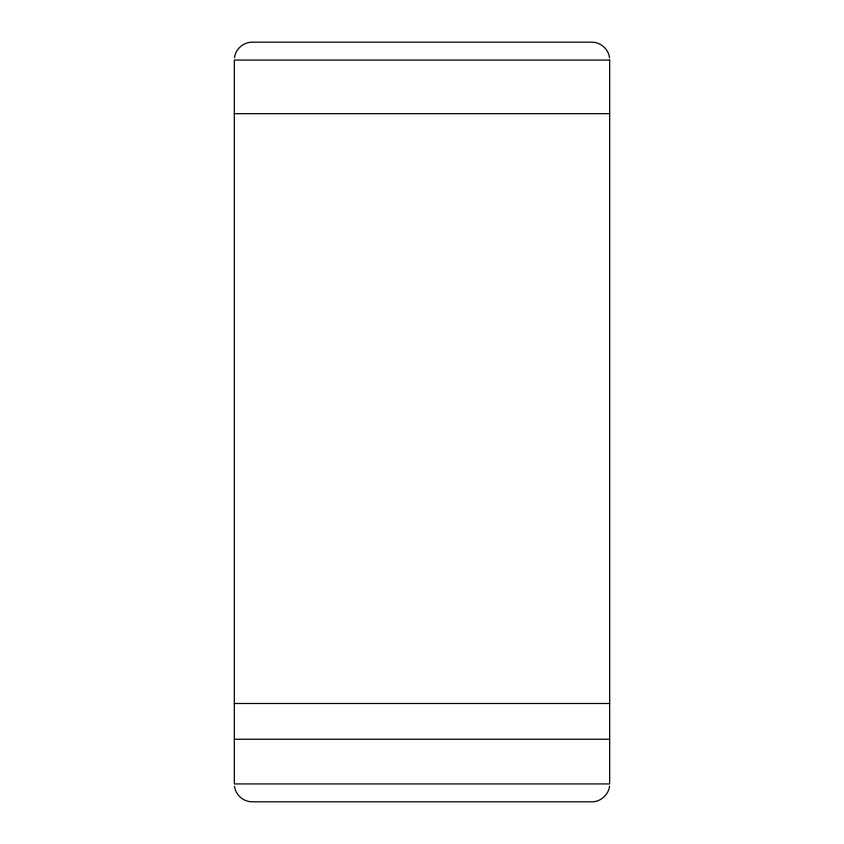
<?xml version="1.0" encoding="UTF-8"?>
<svg xmlns="http://www.w3.org/2000/svg" width="844" height="844" viewBox="0 0 844 844"><rect width="100%" height="100%" fill="white"/><g stroke="black" fill="none" stroke-linecap="round" stroke-linejoin="round"><path stroke-width="1.27" d="M234.484 57.74C235.487 49.089 243.494 42.063 252.208 42.2L591.792 42.2C600.506 42.063 608.513 49.089 609.516 57.74M609.516 786.26C608.513 794.911 600.506 801.937 591.792 801.8L252.208 801.8C243.494 801.937 235.487 794.911 234.484 786.26M234.337 113.687L609.663 113.687M234.337 703.495L609.663 703.495M234.337 739.249L609.663 739.249M609.663 60.072L234.337 60.072L234.337 783.928L609.663 783.928L609.663 60.072"/></g></svg>
